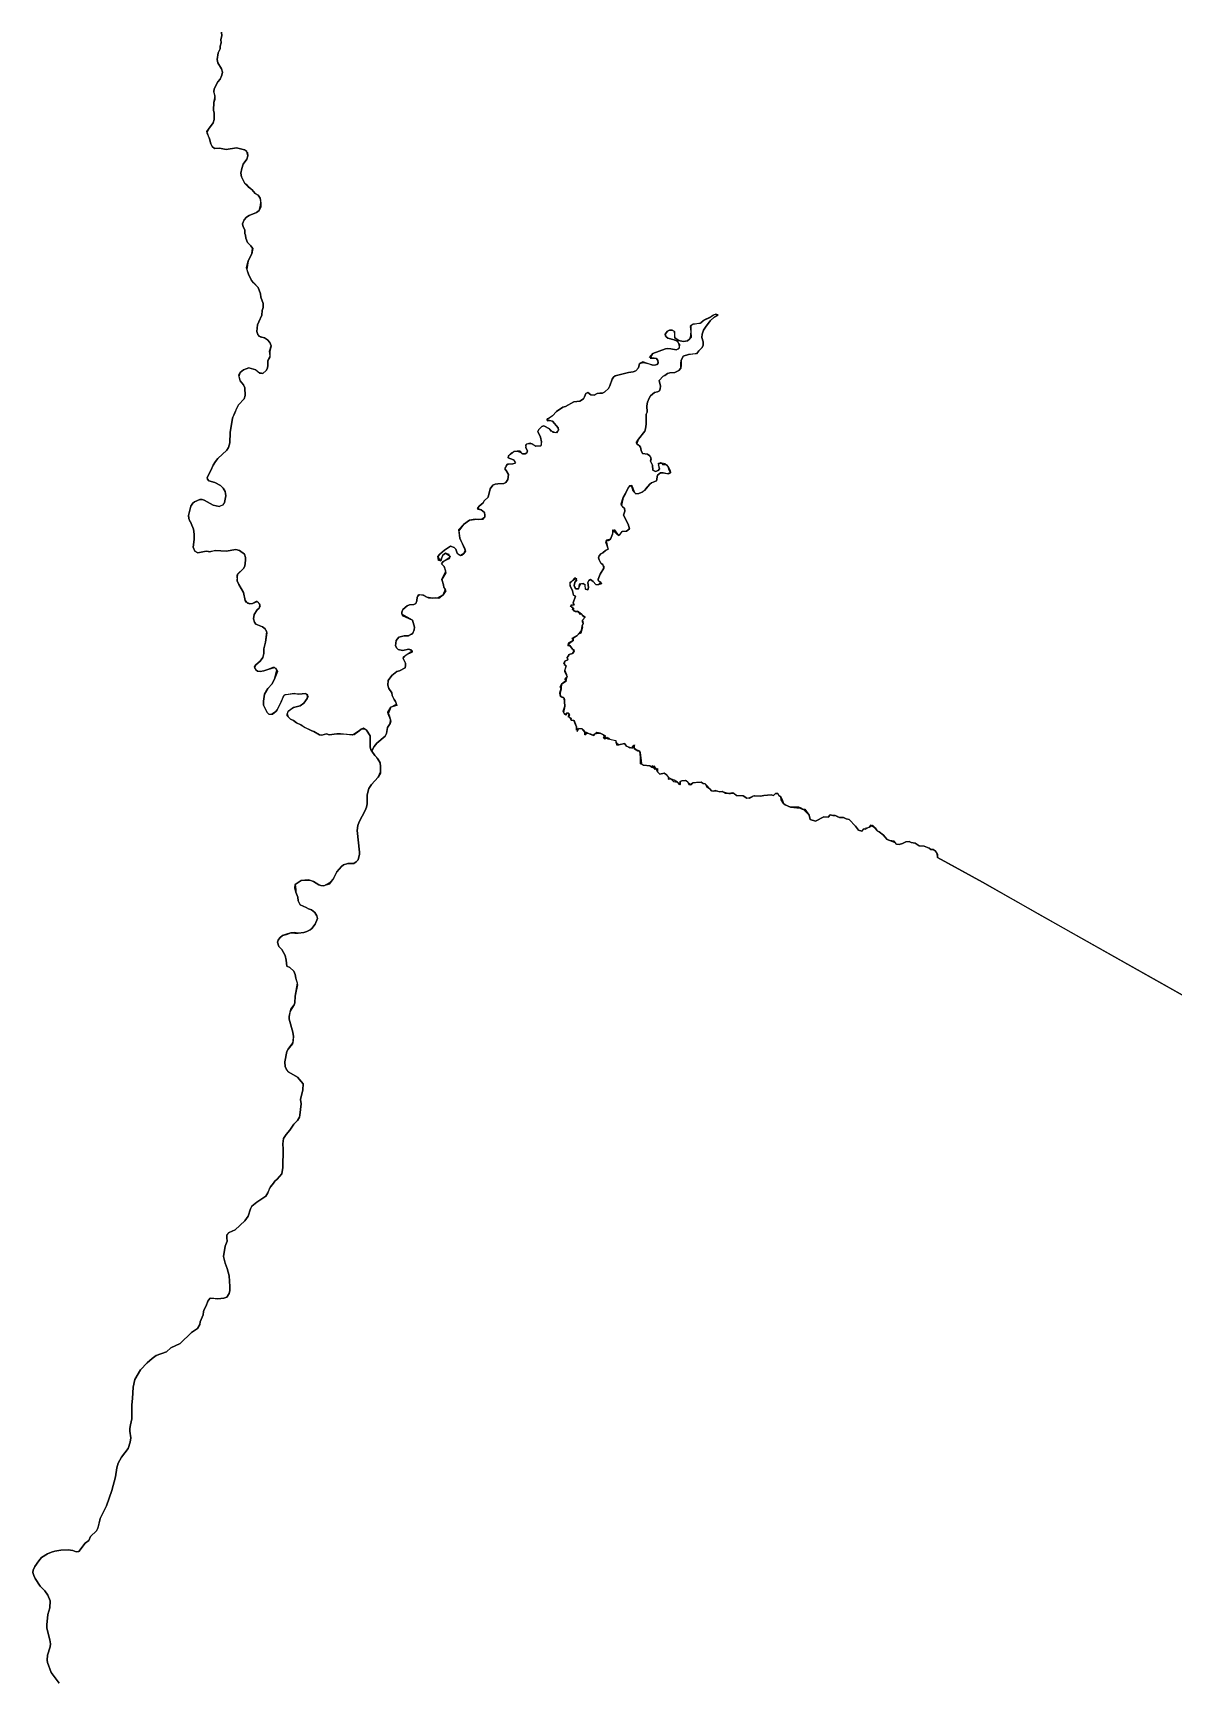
# Model space of a CAD drawing. Extents: x -74 to -34.8, y -33.8 to 5.3.
# Drawn here: x -50.872 to -49.658, y -13.851 to -12.096 of the extents above; entities that cross this region are included whole.
import ezdxf

# ---------------------------------------------------------------- set-up
doc = ezdxf.new("R2010")
doc.units = 0
doc.header["$LTSCALE"] = 2
doc.layers.add('UFEBRASIL', color=7, linetype='Continuous')

msp = doc.modelspace()

# ---------------------------------------------------------------- linework, layer by layer
at = {"layer": 'UFEBRASIL'}
for points in [[(-50.6713, -12.095), (-50.671, -12.0987), (-50.6721, -12.1026), (-50.6715, -12.1063), (-50.6726, -12.1097), (-50.6728, -12.1128), (-50.675, -12.1171), (-50.676, -12.1239), (-50.6752, -12.1275), (-50.6713, -12.1339), (-50.6704, -12.1376), (-50.6709, -12.1408), (-50.6726, -12.145), (-50.6751, -12.148), (-50.679, -12.1553), (-50.6796, -12.1586), (-50.6785, -12.165), (-50.6783, -12.1667), (-50.6795, -12.1699), (-50.6799, -12.178), (-50.6792, -12.1813), (-50.6792, -12.1881), (-50.6802, -12.1915), (-50.6852, -12.1982), (-50.6869, -12.2022), (-50.6842, -12.2084), (-50.6826, -12.214), (-50.6814, -12.2169), (-50.6787, -12.2188), (-50.6734, -12.2186), (-50.6664, -12.2198), (-50.6554, -12.2182), (-50.6468, -12.2203), (-50.6437, -12.223), (-50.6432, -12.2268), (-50.6443, -12.2303), (-50.6481, -12.2355), (-50.6498, -12.24), (-50.6508, -12.245), (-50.65, -12.2491), (-50.6464, -12.2561), (-50.6429, -12.2596), (-50.6391, -12.2626), (-50.6355, -12.2667), (-50.6323, -12.2686), (-50.6303, -12.2719), (-50.6293, -12.277), (-50.6295, -12.281), (-50.6313, -12.2849), (-50.6341, -12.287), (-50.642, -12.2903), (-50.6446, -12.2921), (-50.6473, -12.2947), (-50.6489, -12.2991), (-50.6482, -12.3024), (-50.6465, -12.3056), (-50.6465, -12.3094), (-50.6456, -12.3113), (-50.6453, -12.3143), (-50.6436, -12.319), (-50.64, -12.3224), (-50.6378, -12.3253), (-50.6391, -12.331), (-50.643, -12.3385), (-50.6443, -12.3477), (-50.6426, -12.3528), (-50.6397, -12.3586), (-50.6368, -12.362), (-50.6323, -12.3668), (-50.6299, -12.3736), (-50.6295, -12.3773), (-50.6269, -12.384), (-50.6268, -12.3882), (-50.6279, -12.3915), (-50.6283, -12.3965), (-50.6317, -12.4035), (-50.6329, -12.4068), (-50.6337, -12.4139), (-50.6327, -12.4171), (-50.63, -12.4194), (-50.6254, -12.4207), (-50.6223, -12.4228), (-50.6198, -12.4256), (-50.6183, -12.429), (-50.6198, -12.4352), (-50.6198, -12.4412), (-50.622, -12.4447), (-50.6219, -12.4498), (-50.6225, -12.4529), (-50.6236, -12.4553), (-50.6272, -12.4584), (-50.632, -12.4575), (-50.6347, -12.4546), (-50.6423, -12.4525), (-50.6478, -12.4545), (-50.6516, -12.4574), (-50.6528, -12.4618), (-50.6513, -12.4664), (-50.648, -12.4706), (-50.6466, -12.4737), (-50.646, -12.4821), (-50.6471, -12.4855), (-50.6531, -12.492), (-50.6551, -12.4953), (-50.6575, -12.5005), (-50.6596, -12.5061), (-50.6619, -12.5214), (-50.6623, -12.5323), (-50.6637, -12.5374), (-50.6655, -12.5403), (-50.6751, -12.5489), (-50.6776, -12.5521), (-50.6802, -12.5562), (-50.6826, -12.562), (-50.6865, -12.5692), (-50.6862, -12.5712), (-50.6848, -12.5727), (-50.6784, -12.5746), (-50.6722, -12.578), (-50.6694, -12.5808), (-50.6675, -12.5842), (-50.667, -12.5864), (-50.6668, -12.5889), (-50.668, -12.596), (-50.6703, -12.5989), (-50.6739, -12.6001), (-50.6801, -12.5986), (-50.6899, -12.5934), (-50.692, -12.5928), (-50.6944, -12.5927), (-50.7001, -12.5951), (-50.7019, -12.5966), (-50.7041, -12.5998), (-50.7065, -12.6097), (-50.7058, -12.6146), (-50.7037, -12.6183), (-50.7011, -12.6242), (-50.7004, -12.6296), (-50.7005, -12.6352), (-50.7013, -12.6435), (-50.6997, -12.6478), (-50.6964, -12.6497), (-50.6877, -12.6478), (-50.6839, -12.6481), (-50.6825, -12.6478), (-50.6777, -12.647), (-50.6664, -12.6476), (-50.6562, -12.646), (-50.6521, -12.6471), (-50.6469, -12.6511), (-50.6458, -12.6546), (-50.6456, -12.6572), (-50.6463, -12.6638), (-50.6479, -12.6662), (-50.6549, -12.6735), (-50.6548, -12.6792), (-50.653, -12.6833), (-50.648, -12.6919), (-50.6462, -12.7003), (-50.6435, -12.7033), (-50.6412, -12.7038), (-50.6382, -12.7034), (-50.6332, -12.7015), (-50.6321, -12.7021), (-50.63, -12.7065), (-50.6312, -12.7084), (-50.6332, -12.7101), (-50.6366, -12.7152), (-50.6372, -12.7198), (-50.6362, -12.7233), (-50.6347, -12.7254), (-50.6275, -12.7282), (-50.6248, -12.7304), (-50.623, -12.7346), (-50.6246, -12.7446), (-50.6264, -12.7517), (-50.6264, -12.7569), (-50.6272, -12.7609), (-50.6301, -12.7649), (-50.6346, -12.7687), (-50.636, -12.7719), (-50.6347, -12.774), (-50.633, -12.7757), (-50.6303, -12.7761), (-50.6262, -12.7753), (-50.6219, -12.7739), (-50.6148, -12.7717), (-50.6137, -12.7723), (-50.6118, -12.7759), (-50.6144, -12.7831), (-50.6172, -12.789), (-50.622, -12.794), (-50.6254, -12.8), (-50.6266, -12.8077), (-50.6266, -12.8119), (-50.6227, -12.8197), (-50.6208, -12.8213), (-50.6169, -12.8214), (-50.6135, -12.8184), (-50.612, -12.8167), (-50.6078, -12.8084), (-50.6046, -12.8012), (-50.6033, -12.8005), (-50.594, -12.7993), (-50.5882, -12.7999), (-50.5856, -12.7999), (-50.5819, -12.7994), (-50.5791, -12.8027), (-50.58, -12.8048), (-50.5837, -12.8097), (-50.5876, -12.8124), (-50.5948, -12.8142), (-50.6007, -12.8189), (-50.6015, -12.821), (-50.6005, -12.8244), (-50.5978, -12.8268), (-50.5948, -12.8283), (-50.5916, -12.8307), (-50.5868, -12.8329), (-50.5821, -12.8356), (-50.5753, -12.8393), (-50.5731, -12.84), (-50.567, -12.8434), (-50.5646, -12.8437), (-50.5595, -12.8425), (-50.5567, -12.8434), (-50.5486, -12.8423), (-50.5445, -12.8422), (-50.53, -12.8432), (-50.5247, -12.8392), (-50.5225, -12.8372), (-50.5188, -12.837), (-50.517, -12.8385), (-50.5131, -12.8446), (-50.5132, -12.8567), (-50.5125, -12.8591), (-50.5111, -12.8608), (-50.508, -12.8655), (-50.505, -12.8689), (-50.5024, -12.8731), (-50.5019, -12.8771), (-50.5022, -12.8843), (-50.5045, -12.8885), (-50.5116, -12.8963), (-50.5144, -12.9005), (-50.5161, -12.9072), (-50.5163, -12.917), (-50.5169, -12.9205), (-50.5182, -12.924), (-50.5249, -12.9361), (-50.5261, -12.9399), (-50.527, -12.9453), (-50.5245, -12.9684), (-50.5245, -12.9704), (-50.5259, -12.9764), (-50.5278, -12.9788), (-50.5305, -12.9803), (-50.5367, -12.9805), (-50.5414, -12.982), (-50.5434, -12.9837), (-50.5484, -12.9893), (-50.552, -12.9963), (-50.5568, -13.0025), (-50.5625, -13.0041), (-50.5654, -13.0039), (-50.5678, -13.0031), (-50.5733, -12.9998), (-50.5776, -12.9981), (-50.5788, -12.9979), (-50.5865, -12.9987), (-50.593, -13.0029), (-50.5923, -13.0083), (-50.5922, -13.0109), (-50.5901, -13.0165), (-50.5898, -13.0203), (-50.5875, -13.0244), (-50.5813, -13.0273), (-50.5788, -13.0289), (-50.5756, -13.0297), (-50.572, -13.0325), (-50.5698, -13.0361), (-50.5692, -13.0391), (-50.5715, -13.0451), (-50.5752, -13.0496), (-50.5769, -13.0511), (-50.5803, -13.0528), (-50.5837, -13.054), (-50.5896, -13.0547), (-50.5941, -13.0541), (-50.5975, -13.0544), (-50.6032, -13.0562), (-50.6064, -13.0571), (-50.6091, -13.0595), (-50.6111, -13.0622), (-50.6117, -13.0644), (-50.6102, -13.069), (-50.6071, -13.072), (-50.6037, -13.0784), (-50.6023, -13.0836), (-50.6016, -13.0897), (-50.5984, -13.0911), (-50.5944, -13.0952), (-50.5928, -13.0987), (-50.5922, -13.1026), (-50.5903, -13.1096), (-50.593, -13.1219), (-50.5933, -13.1288), (-50.5938, -13.1311), (-50.5981, -13.1376), (-50.5991, -13.1435), (-50.5991, -13.1464), (-50.5954, -13.1603), (-50.5948, -13.1649), (-50.5953, -13.1714), (-50.5958, -13.1724), (-50.6005, -13.1782), (-50.6018, -13.1808), (-50.6038, -13.1917), (-50.6034, -13.1969), (-50.6013, -13.201), (-50.5996, -13.2026), (-50.5904, -13.2082), (-50.586, -13.2131), (-50.5845, -13.2153), (-50.5847, -13.2216), (-50.5871, -13.2317), (-50.5866, -13.2366), (-50.5878, -13.2485), (-50.5884, -13.2505), (-50.5905, -13.2541), (-50.5942, -13.2581), (-50.5984, -13.2645), (-50.6024, -13.2693), (-50.6052, -13.2735), (-50.6061, -13.2791), (-50.6055, -13.2846), (-50.606, -13.3042), (-50.6072, -13.3109), (-50.6121, -13.3166), (-50.6147, -13.3187), (-50.6158, -13.321), (-50.6202, -13.3262), (-50.6219, -13.3314), (-50.6242, -13.3347), (-50.6338, -13.3413), (-50.6389, -13.3456), (-50.6403, -13.3483), (-50.6428, -13.356), (-50.6464, -13.3612), (-50.6569, -13.3708), (-50.6637, -13.3738), (-50.6657, -13.3761), (-50.6658, -13.3793), (-50.6653, -13.3828), (-50.6675, -13.388), (-50.6691, -13.3992), (-50.6675, -13.4062), (-50.6653, -13.4117), (-50.6633, -13.4198), (-50.6623, -13.431), (-50.6624, -13.4353), (-50.6631, -13.4386), (-50.6655, -13.4423), (-50.6688, -13.4434), (-50.6751, -13.4443), (-50.6832, -13.4436), (-50.6842, -13.4442), (-50.6857, -13.4466), (-50.6877, -13.4517), (-50.6898, -13.4556), (-50.6906, -13.4577), (-50.6909, -13.4611), (-50.6939, -13.4688), (-50.6943, -13.4716), (-50.697, -13.4759), (-50.7032, -13.4799), (-50.7152, -13.4917), (-50.7253, -13.4963), (-50.73, -13.5007), (-50.7407, -13.5045), (-50.7451, -13.5076), (-50.7505, -13.5125), (-50.7575, -13.5199), (-50.7635, -13.53), (-50.7653, -13.5384), (-50.7659, -13.5502), (-50.7669, -13.557), (-50.7668, -13.5721), (-50.7683, -13.5785), (-50.7688, -13.5822), (-50.7688, -13.5853), (-50.7679, -13.5921), (-50.7685, -13.597), (-50.7707, -13.6035), (-50.7779, -13.613), (-50.7814, -13.6191), (-50.7828, -13.6243), (-50.7841, -13.6337), (-50.7879, -13.6484), (-50.7937, -13.6648), (-50.8003, -13.678), (-50.8028, -13.6884), (-50.8046, -13.6918), (-50.8106, -13.6975), (-50.8127, -13.7015), (-50.8165, -13.7045), (-50.823, -13.7132), (-50.8259, -13.7135), (-50.8295, -13.7123), (-50.8347, -13.7114), (-50.8422, -13.712), (-50.8487, -13.7131), (-50.8522, -13.7141), (-50.8565, -13.7158), (-50.8628, -13.7198), (-50.8659, -13.7231), (-50.87, -13.7294), (-50.8718, -13.7331), (-50.872, -13.7358), (-50.8712, -13.7387), (-50.8696, -13.7421), (-50.8642, -13.7502), (-50.8593, -13.7551), (-50.8563, -13.7597), (-50.8538, -13.7658), (-50.8541, -13.7734), (-50.8561, -13.7803), (-50.8573, -13.7914), (-50.8573, -13.7951), (-50.8539, -13.8075), (-50.8535, -13.8115), (-50.8537, -13.815), (-50.8567, -13.8238), (-50.8569, -13.8289), (-50.8567, -13.8315), (-50.8528, -13.8421), (-50.844, -13.8536)], [(-49.5298, -13.1876), (-49.7977, -13.0364), (-49.8612, -13.0005), (-49.8974, -12.9806), (-49.9092, -12.974), (-49.9096, -12.9694), (-49.9115, -12.9668), (-49.9136, -12.9656), (-49.9161, -12.9656), (-49.9181, -12.9643), (-49.9233, -12.9619), (-49.9286, -12.9616), (-49.9327, -12.9589), (-49.9372, -12.958), (-49.9394, -12.9569), (-49.9429, -12.9575), (-49.9463, -12.9591), (-49.95, -12.9602), (-49.9528, -12.9598), (-49.9553, -12.9565), (-49.9597, -12.9559), (-49.9625, -12.9548), (-49.9652, -12.9522), (-49.9664, -12.9502), (-49.9713, -12.9466), (-49.9733, -12.9458), (-49.9765, -12.9421), (-49.9804, -12.9398), (-49.9818, -12.9417), (-49.9856, -12.944), (-49.9871, -12.9437), (-49.9882, -12.9438), (-49.9898, -12.946), (-49.9933, -12.9448), (-49.9963, -12.9406), (-50.003, -12.9337), (-50.0064, -12.9329), (-50.009, -12.9313), (-50.015, -12.9312), (-50.018, -12.9292), (-50.0204, -12.9295), (-50.0232, -12.9287), (-50.0255, -12.931), (-50.0302, -12.9307), (-50.0389, -12.9353), (-50.0445, -12.9335), (-50.0456, -12.929), (-50.0518, -12.923), (-50.0541, -12.9216), (-50.0568, -12.9204), (-50.0657, -12.9204), (-50.0713, -12.918), (-50.073, -12.9164), (-50.0754, -12.9126), (-50.0758, -12.9096), (-50.0781, -12.9079), (-50.0789, -12.9059), (-50.0815, -12.906), (-50.0837, -12.9079), (-50.0862, -12.9072), (-50.0941, -12.908), (-50.0976, -12.9087), (-50.1055, -12.9087), (-50.1066, -12.9099), (-50.1097, -12.9114), (-50.1119, -12.911), (-50.1161, -12.9085), (-50.1231, -12.9079), (-50.127, -12.9052), (-50.1311, -12.9058), (-50.1329, -12.9057), (-50.1355, -12.9047), (-50.1393, -12.904), (-50.1431, -12.9038), (-50.1455, -12.9028), (-50.1475, -12.9033), (-50.1498, -12.9029), (-50.1516, -12.9011), (-50.1547, -12.8973), (-50.1565, -12.8957), (-50.1586, -12.8954), (-50.1607, -12.8937), (-50.1655, -12.8943), (-50.1693, -12.8947), (-50.173, -12.8972), (-50.175, -12.894), (-50.1775, -12.8921), (-50.1811, -12.8924), (-50.1831, -12.893), (-50.1834, -12.8968), (-50.186, -12.894), (-50.1894, -12.8918), (-50.1929, -12.8901), (-50.1953, -12.8889), (-50.1958, -12.8877), (-50.1981, -12.8855), (-50.2, -12.8843), (-50.2047, -12.8854), (-50.207, -12.8827), (-50.2085, -12.8801), (-50.2096, -12.8804), (-50.2128, -12.8762), (-50.2133, -12.8782), (-50.2153, -12.8765), (-50.2219, -12.8757), (-50.2251, -12.8743), (-50.2254, -12.8671), (-50.2258, -12.8608), (-50.2282, -12.8609), (-50.2318, -12.8585), (-50.2316, -12.8563), (-50.2326, -12.8543), (-50.235, -12.8571), (-50.2361, -12.8577), (-50.2402, -12.8555), (-50.2423, -12.8527), (-50.2485, -12.8539), (-50.2513, -12.8523), (-50.2511, -12.8498), (-50.2534, -12.8495), (-50.2596, -12.8482), (-50.2609, -12.8464), (-50.2635, -12.8478), (-50.263, -12.8462), (-50.2623, -12.8448), (-50.2652, -12.8429), (-50.2682, -12.8418), (-50.2717, -12.8411), (-50.2735, -12.8423), (-50.276, -12.8441), (-50.2799, -12.8425), (-50.2833, -12.8407), (-50.2846, -12.8434), (-50.2846, -12.8406), (-50.2873, -12.837), (-50.2909, -12.8366), (-50.2917, -12.8374), (-50.2935, -12.8386), (-50.2935, -12.8348), (-50.2962, -12.8281), (-50.2989, -12.8278), (-50.2987, -12.8261), (-50.3021, -12.8244), (-50.3006, -12.8226), (-50.3018, -12.8203), (-50.3042, -12.8203), (-50.3057, -12.822), (-50.3077, -12.8181), (-50.3057, -12.8129), (-50.3063, -12.8084), (-50.3065, -12.8043), (-50.3074, -12.8035), (-50.3104, -12.8024), (-50.3108, -12.801), (-50.3113, -12.7985), (-50.3098, -12.7938), (-50.3109, -12.7922), (-50.3093, -12.7894), (-50.304, -12.786), (-50.3057, -12.7837), (-50.3034, -12.7813), (-50.3038, -12.7796), (-50.3056, -12.7751), (-50.3056, -12.7738), (-50.3043, -12.7698), (-50.3067, -12.7673), (-50.3058, -12.7651), (-50.3026, -12.7634), (-50.3035, -12.7611), (-50.3021, -12.7597), (-50.3011, -12.7578), (-50.2976, -12.7566), (-50.2955, -12.7535), (-50.2977, -12.7522), (-50.3006, -12.7484), (-50.3026, -12.7481), (-50.301, -12.7459), (-50.2967, -12.7426), (-50.2966, -12.7402), (-50.2928, -12.7377), (-50.2913, -12.7361), (-50.2886, -12.7333), (-50.2878, -12.7306), (-50.2874, -12.7272), (-50.2862, -12.7248), (-50.2871, -12.7233), (-50.287, -12.7212), (-50.2842, -12.7182), (-50.2874, -12.716), (-50.2881, -12.714), (-50.2891, -12.7152), (-50.2921, -12.7117), (-50.2948, -12.7121), (-50.2977, -12.71), (-50.2968, -12.7077), (-50.2996, -12.7067), (-50.2987, -12.7047), (-50.2956, -12.7051), (-50.2968, -12.7027), (-50.2943, -12.6957), (-50.2967, -12.6946), (-50.2978, -12.6898), (-50.3, -12.6849), (-50.3001, -12.6809), (-50.2939, -12.6767), (-50.2934, -12.6792), (-50.2952, -12.6812), (-50.2957, -12.6845), (-50.2942, -12.6879), (-50.2913, -12.6879), (-50.2906, -12.6862), (-50.2889, -12.6823), (-50.2846, -12.683), (-50.2846, -12.6854), (-50.2839, -12.6882), (-50.2812, -12.689), (-50.2806, -12.6866), (-50.2813, -12.681), (-50.2803, -12.6789), (-50.2784, -12.6781), (-50.2756, -12.6801), (-50.2729, -12.6832), (-50.2703, -12.6837), (-50.2674, -12.6809), (-50.2691, -12.6804), (-50.2705, -12.6776), (-50.2682, -12.6721), (-50.2642, -12.666), (-50.2649, -12.6625), (-50.2675, -12.6606), (-50.2693, -12.6571), (-50.2698, -12.6549), (-50.2692, -12.6526), (-50.2675, -12.6506), (-50.2653, -12.6496), (-50.2624, -12.6472), (-50.2596, -12.6458), (-50.2613, -12.6361), (-50.2593, -12.6363), (-50.2571, -12.635), (-50.2552, -12.6295), (-50.2534, -12.6248), (-50.2486, -12.6311), (-50.2472, -12.6304), (-50.2447, -12.6269), (-50.2403, -12.6263), (-50.237, -12.624), (-50.2385, -12.6189), (-50.2435, -12.6095), (-50.2421, -12.6051), (-50.2423, -12.6018), (-50.2455, -12.5993), (-50.2457, -12.5974), (-50.2438, -12.5906), (-50.2413, -12.5864), (-50.2382, -12.5796), (-50.235, -12.5778), (-50.2342, -12.5789), (-50.2318, -12.5854), (-50.2301, -12.5867), (-50.2272, -12.5865), (-50.2228, -12.5847), (-50.2201, -12.5817), (-50.2154, -12.5764), (-50.2135, -12.575), (-50.2083, -12.573), (-50.2071, -12.5669), (-50.2041, -12.5642), (-50.201, -12.5643), (-50.1956, -12.5655), (-50.1932, -12.5643), (-50.1947, -12.5615), (-50.1957, -12.5581), (-50.199, -12.5549), (-50.2027, -12.5541), (-50.2035, -12.5536), (-50.2065, -12.5555), (-50.205, -12.56), (-50.2064, -12.562), (-50.2092, -12.563), (-50.2121, -12.5615), (-50.2125, -12.5561), (-50.2147, -12.5518), (-50.2138, -12.5484), (-50.2154, -12.5461), (-50.2178, -12.5446), (-50.223, -12.5436), (-50.2247, -12.5407), (-50.2254, -12.5369), (-50.2266, -12.5353), (-50.2297, -12.5324), (-50.2275, -12.5285), (-50.2208, -12.5198), (-50.2199, -12.5176), (-50.2191, -12.5125), (-50.2193, -12.502), (-50.2182, -12.4998), (-50.2184, -12.4931), (-50.2177, -12.4889), (-50.2159, -12.4848), (-50.2145, -12.4824), (-50.2103, -12.4786), (-50.2072, -12.478), (-50.205, -12.4771), (-50.2042, -12.475), (-50.2039, -12.4719), (-50.2053, -12.4659), (-50.2013, -12.4613), (-50.1994, -12.4605), (-50.1966, -12.4585), (-50.1942, -12.4578), (-50.1886, -12.4574), (-50.1843, -12.4553), (-50.1824, -12.4528), (-50.1822, -12.4477), (-50.1821, -12.4448), (-50.1798, -12.4399), (-50.1741, -12.4384), (-50.1648, -12.437), (-50.163, -12.4345), (-50.1596, -12.431), (-50.1586, -12.4284), (-50.1584, -12.4249), (-50.1601, -12.4201), (-50.1597, -12.4167), (-50.1582, -12.4124), (-50.1562, -12.4092), (-50.1511, -12.4024), (-50.1467, -12.3984), (-50.1427, -12.3959), (-50.1449, -12.3952), (-50.1482, -12.3969), (-50.151, -12.3989), (-50.1586, -12.4023), (-50.1611, -12.4044), (-50.1619, -12.4051), (-50.1692, -12.406), (-50.1724, -12.4085), (-50.1718, -12.4142), (-50.1712, -12.42), (-50.1726, -12.4217), (-50.1751, -12.4237), (-50.1795, -12.4245), (-50.1831, -12.4238), (-50.1853, -12.4229), (-50.1886, -12.4207), (-50.1886, -12.4169), (-50.189, -12.4137), (-50.1916, -12.4123), (-50.1944, -12.4122), (-50.1966, -12.4133), (-50.199, -12.4166), (-50.1981, -12.4196), (-50.196, -12.421), (-50.1895, -12.4225), (-50.187, -12.4238), (-50.1839, -12.4273), (-50.184, -12.4315), (-50.1852, -12.4326), (-50.1874, -12.4333), (-50.1931, -12.4321), (-50.1965, -12.4318), (-50.1987, -12.4321), (-50.2123, -12.4371), (-50.215, -12.4423), (-50.2082, -12.4425), (-50.2069, -12.4447), (-50.2066, -12.4471), (-50.2076, -12.4488), (-50.2117, -12.4501), (-50.2226, -12.4461), (-50.2264, -12.448), (-50.2273, -12.4524), (-50.2302, -12.4557), (-50.2331, -12.4569), (-50.2379, -12.4575), (-50.2522, -12.461), (-50.2539, -12.4623), (-50.2555, -12.4646), (-50.2578, -12.4717), (-50.2593, -12.4746), (-50.2632, -12.4782), (-50.2658, -12.4795), (-50.2687, -12.4793), (-50.2715, -12.48), (-50.2746, -12.4815), (-50.278, -12.4813), (-50.2814, -12.4789), (-50.2835, -12.4797), (-50.2847, -12.4832), (-50.2861, -12.4856), (-50.2897, -12.4881), (-50.2962, -12.4888), (-50.3051, -12.4935), (-50.3078, -12.4944), (-50.3148, -12.4989), (-50.3188, -12.5036), (-50.3251, -12.5079), (-50.3241, -12.5091), (-50.3222, -12.5085), (-50.3188, -12.5092), (-50.3129, -12.5165), (-50.3125, -12.5188), (-50.3153, -12.5219), (-50.3203, -12.5198), (-50.3223, -12.5175), (-50.3283, -12.5143), (-50.3302, -12.515), (-50.3335, -12.5182), (-50.3345, -12.5204), (-50.3316, -12.5265), (-50.3306, -12.5314), (-50.3313, -12.5355), (-50.3322, -12.5361), (-50.3367, -12.5361), (-50.3427, -12.5327), (-50.3466, -12.5339), (-50.3476, -12.5349), (-50.3472, -12.5376), (-50.3457, -12.5409), (-50.3463, -12.5431), (-50.3482, -12.5441), (-50.3508, -12.5442), (-50.3533, -12.5412), (-50.3564, -12.5412), (-50.3597, -12.5417), (-50.3636, -12.5447), (-50.3659, -12.5461), (-50.3661, -12.5482), (-50.3603, -12.5504), (-50.3585, -12.5538), (-50.3592, -12.5544), (-50.3612, -12.5546), (-50.3678, -12.5557), (-50.3698, -12.56), (-50.3681, -12.562), (-50.3659, -12.566), (-50.3665, -12.5714), (-50.3687, -12.5745), (-50.3708, -12.5756), (-50.3772, -12.5759), (-50.3799, -12.5763), (-50.3823, -12.5773), (-50.3853, -12.5812), (-50.3873, -12.5902), (-50.3917, -12.5942), (-50.3929, -12.5963), (-50.397, -12.5998), (-50.3989, -12.6029), (-50.395, -12.6039), (-50.3914, -12.6067), (-50.3908, -12.6094), (-50.3911, -12.6117), (-50.3944, -12.6142), (-50.3973, -12.6142), (-50.4012, -12.6136), (-50.4072, -12.6147), (-50.4137, -12.6194), (-50.4188, -12.6261), (-50.4176, -12.634), (-50.4117, -12.6476), (-50.4133, -12.6501), (-50.4169, -12.6523), (-50.4185, -12.6516), (-50.4203, -12.65), (-50.422, -12.6456), (-50.4237, -12.644), (-50.4274, -12.6425), (-50.4338, -12.6467), (-50.4389, -12.651), (-50.4409, -12.6533), (-50.4385, -12.6581), (-50.4374, -12.6577), (-50.4356, -12.6519), (-50.4328, -12.65), (-50.428, -12.653), (-50.4291, -12.6559), (-50.4355, -12.6587), (-50.437, -12.6613), (-50.4342, -12.6641), (-50.4326, -12.6709), (-50.4368, -12.6781), (-50.4349, -12.6835), (-50.4345, -12.6865), (-50.4326, -12.69), (-50.4354, -12.6943), (-50.4418, -12.698), (-50.4438, -12.6975), (-50.4467, -12.698), (-50.453, -12.6969), (-50.4566, -12.6945), (-50.4618, -12.6943), (-50.463, -12.6968), (-50.4635, -12.7007), (-50.4644, -12.7035), (-50.4665, -12.7045), (-50.4713, -12.7048), (-50.4736, -12.7059), (-50.4781, -12.71), (-50.4792, -12.7127), (-50.4788, -12.7163), (-50.4681, -12.7213), (-50.4659, -12.7287), (-50.4662, -12.7315), (-50.4683, -12.7361), (-50.4726, -12.7381), (-50.4768, -12.7378), (-50.4824, -12.7393), (-50.4853, -12.743), (-50.486, -12.7486), (-50.4848, -12.7512), (-50.4832, -12.7526), (-50.4787, -12.7536), (-50.4719, -12.7523), (-50.4683, -12.7539), (-50.4685, -12.7554), (-50.4751, -12.7584), (-50.4779, -12.7616), (-50.4776, -12.7632), (-50.4756, -12.7672), (-50.4753, -12.7696), (-50.4758, -12.7721), (-50.4819, -12.7751), (-50.4847, -12.776), (-50.49, -12.7801), (-50.4939, -12.7857), (-50.4943, -12.7904), (-50.4931, -12.7939), (-50.49, -12.7985), (-50.4896, -12.8015), (-50.4875, -12.8059), (-50.4861, -12.808), (-50.4848, -12.812), (-50.4912, -12.8141), (-50.4939, -12.821), (-50.4928, -12.8226), (-50.4911, -12.8288), (-50.4918, -12.8315), (-50.4946, -12.8357), (-50.4955, -12.842), (-50.4971, -12.845), (-50.5059, -12.8524), (-50.5089, -12.856), (-50.5103, -12.8582), (-50.5111, -12.8608), (-50.5125, -12.8591), (-50.5132, -12.8567), (-50.5131, -12.8446), (-50.517, -12.8385), (-50.5203, -12.8364), (-50.5225, -12.8372), (-50.5247, -12.8392), (-50.532, -12.8436), (-50.5445, -12.8422), (-50.5486, -12.8423), (-50.5567, -12.8434), (-50.5595, -12.8425), (-50.5646, -12.8437), (-50.567, -12.8434), (-50.5731, -12.84), (-50.5753, -12.8393), (-50.5839, -12.835), (-50.5868, -12.8329), (-50.5916, -12.8307), (-50.5948, -12.8283), (-50.5978, -12.8268), (-50.6013, -12.823), (-50.6015, -12.821), (-50.5995, -12.8175), (-50.5948, -12.8142), (-50.5876, -12.8124), (-50.5837, -12.8097), (-50.58, -12.8048), (-50.5793, -12.8008), (-50.5819, -12.7994), (-50.5856, -12.7999), (-50.5896, -12.8004), (-50.594, -12.7993), (-50.6046, -12.8012), (-50.6056, -12.8026), (-50.6078, -12.8084), (-50.612, -12.8167), (-50.6135, -12.8184), (-50.6181, -12.8216), (-50.6208, -12.8213), (-50.6227, -12.8197), (-50.6266, -12.8119), (-50.6266, -12.8077), (-50.6254, -12.8), (-50.622, -12.794), (-50.6172, -12.789), (-50.6144, -12.7831), (-50.6123, -12.7742), (-50.6148, -12.7717), (-50.6168, -12.7717), (-50.6219, -12.7739), (-50.6262, -12.7753), (-50.6303, -12.7761), (-50.633, -12.7757), (-50.6347, -12.774), (-50.6361, -12.7711), (-50.6346, -12.7687), (-50.6301, -12.7649), (-50.6272, -12.7609), (-50.6264, -12.7569), (-50.6264, -12.7517), (-50.6246, -12.7446), (-50.6232, -12.7335), (-50.6248, -12.7304), (-50.6275, -12.7282), (-50.6347, -12.7254), (-50.6362, -12.7233), (-50.6372, -12.7198), (-50.6366, -12.7152), (-50.6332, -12.7101), (-50.6312, -12.7084), (-50.6301, -12.7045), (-50.6332, -12.7015), (-50.6343, -12.7015), (-50.6382, -12.7034), (-50.6412, -12.7038), (-50.6451, -12.7022), (-50.6462, -12.7003), (-50.648, -12.6919), (-50.653, -12.6833), (-50.6548, -12.6792), (-50.654, -12.672), (-50.6479, -12.6662), (-50.6463, -12.6638), (-50.6456, -12.6572), (-50.6458, -12.6546), (-50.6469, -12.6511), (-50.6521, -12.6471), (-50.6562, -12.646), (-50.6664, -12.6476), (-50.6777, -12.647), (-50.6846, -12.6487), (-50.6855, -12.648), (-50.6877, -12.6478), (-50.6964, -12.6497), (-50.6997, -12.6478), (-50.7013, -12.6435), (-50.7005, -12.6352), (-50.7004, -12.6296), (-50.7011, -12.6242), (-50.7037, -12.6183), (-50.7061, -12.6135), (-50.7065, -12.6097), (-50.7041, -12.5998), (-50.7019, -12.5966), (-50.7001, -12.5951), (-50.6944, -12.5927), (-50.692, -12.5928), (-50.6899, -12.5934), (-50.6801, -12.5986), (-50.6739, -12.6001), (-50.6693, -12.5982), (-50.668, -12.596), (-50.6668, -12.5889), (-50.667, -12.5864), (-50.6675, -12.5842), (-50.6694, -12.5808), (-50.6722, -12.578), (-50.6784, -12.5746), (-50.6848, -12.5727), (-50.6862, -12.5712), (-50.6865, -12.5692), (-50.6826, -12.562), (-50.6802, -12.5562), (-50.6776, -12.5521), (-50.6751, -12.5489), (-50.6655, -12.5403), (-50.6637, -12.5374), (-50.6623, -12.5323), (-50.6619, -12.5214), (-50.6596, -12.5061), (-50.6567, -12.5002), (-50.6551, -12.4953), (-50.6531, -12.492), (-50.6471, -12.4855), (-50.646, -12.4821), (-50.6466, -12.4737), (-50.648, -12.4706), (-50.6513, -12.4664), (-50.653, -12.4601), (-50.6516, -12.4574), (-50.6478, -12.4545), (-50.6423, -12.4525), (-50.6347, -12.4546), (-50.6304, -12.458), (-50.6272, -12.4584), (-50.6236, -12.4553), (-50.6225, -12.4529), (-50.6219, -12.4498), (-50.622, -12.4447), (-50.6195, -12.4397), (-50.6202, -12.4346), (-50.6183, -12.429), (-50.6198, -12.4256), (-50.6223, -12.4228), (-50.6254, -12.4207), (-50.6307, -12.419), (-50.6327, -12.4171), (-50.6337, -12.4139), (-50.6329, -12.4068), (-50.6317, -12.4035), (-50.6283, -12.3965), (-50.6279, -12.3915), (-50.6268, -12.3882), (-50.6269, -12.384), (-50.6295, -12.3773), (-50.6299, -12.3736), (-50.6323, -12.3668), (-50.6374, -12.3619), (-50.6397, -12.3586), (-50.6426, -12.3528), (-50.6446, -12.3459), (-50.643, -12.3385), (-50.6391, -12.331), (-50.6384, -12.3251), (-50.64, -12.3224), (-50.6436, -12.319), (-50.6453, -12.3143), (-50.6456, -12.3113), (-50.6465, -12.3094), (-50.6465, -12.3056), (-50.6482, -12.3024), (-50.6489, -12.2991), (-50.6473, -12.2947), (-50.6446, -12.2921), (-50.642, -12.2903), (-50.6341, -12.287), (-50.6313, -12.2849), (-50.6297, -12.2796), (-50.6295, -12.2754), (-50.6303, -12.2719), (-50.6323, -12.2686), (-50.6355, -12.2667), (-50.6391, -12.2626), (-50.6436, -12.2584), (-50.6464, -12.2561), (-50.65, -12.2491), (-50.6508, -12.245), (-50.6498, -12.24), (-50.6481, -12.2355), (-50.6443, -12.2303), (-50.6432, -12.2268), (-50.6442, -12.2221), (-50.6468, -12.2203), (-50.6554, -12.2182), (-50.6664, -12.2198), (-50.6734, -12.2186), (-50.6787, -12.2188), (-50.6814, -12.2169), (-50.6826, -12.214), (-50.6842, -12.2084), (-50.6868, -12.2007), (-50.6852, -12.1982), (-50.6802, -12.1915), (-50.6792, -12.1881), (-50.6792, -12.1813), (-50.6799, -12.178), (-50.6795, -12.1699), (-50.6785, -12.165), (-50.6781, -12.1632), (-50.6796, -12.1586), (-50.679, -12.1553), (-50.6751, -12.148), (-50.6726, -12.145), (-50.6709, -12.1408), (-50.6704, -12.1376), (-50.6713, -12.1339), (-50.6752, -12.1275), (-50.676, -12.1239), (-50.675, -12.1171), (-50.6728, -12.1128), (-50.6726, -12.1097), (-50.6715, -12.1063), (-50.6721, -12.1026), (-50.671, -12.0987), (-50.6713, -12.095)], [(-50.844, -13.8536), (-50.8528, -13.8421), (-50.8567, -13.8315), (-50.8569, -13.8289), (-50.8567, -13.8238), (-50.8537, -13.815), (-50.8535, -13.8115), (-50.8539, -13.8075), (-50.8573, -13.7951), (-50.8573, -13.7914), (-50.8561, -13.7803), (-50.8541, -13.7734), (-50.8538, -13.7658), (-50.8563, -13.7597), (-50.8593, -13.7551), (-50.8642, -13.7502), (-50.8696, -13.7421), (-50.8712, -13.7387), (-50.872, -13.7358), (-50.8718, -13.7331), (-50.87, -13.7294), (-50.8659, -13.7231), (-50.8628, -13.7198), (-50.8565, -13.7158), (-50.8522, -13.7141), (-50.8487, -13.7131), (-50.8422, -13.712), (-50.8347, -13.7114), (-50.8295, -13.7123), (-50.8259, -13.7135), (-50.823, -13.7132), (-50.8165, -13.7045), (-50.8127, -13.7015), (-50.8106, -13.6975), (-50.804, -13.691), (-50.8028, -13.6884), (-50.8019, -13.6848), (-50.8003, -13.678), (-50.7937, -13.6648), (-50.7879, -13.6484), (-50.7841, -13.6337), (-50.7828, -13.6243), (-50.7814, -13.6191), (-50.7779, -13.613), (-50.7707, -13.6035), (-50.7685, -13.597), (-50.7679, -13.5921), (-50.7688, -13.5853), (-50.7688, -13.5822), (-50.7683, -13.5785), (-50.7668, -13.5721), (-50.7669, -13.557), (-50.7659, -13.5502), (-50.7653, -13.5384), (-50.7635, -13.53), (-50.7575, -13.5199), (-50.7505, -13.5125), (-50.7451, -13.5076), (-50.7407, -13.5045), (-50.73, -13.5007), (-50.7253, -13.4963), (-50.7152, -13.4917), (-50.7032, -13.4799), (-50.697, -13.4759), (-50.6943, -13.4716), (-50.6939, -13.4688), (-50.6909, -13.4611), (-50.6906, -13.4577), (-50.6898, -13.4556), (-50.6877, -13.4517), (-50.6857, -13.4466), (-50.6832, -13.4436), (-50.6813, -13.4433), (-50.6751, -13.4443), (-50.6688, -13.4434), (-50.6655, -13.4423), (-50.6631, -13.4386), (-50.6624, -13.4353), (-50.6623, -13.431), (-50.6633, -13.4198), (-50.6653, -13.4117), (-50.6675, -13.4062), (-50.6691, -13.3992), (-50.6675, -13.388), (-50.6653, -13.3828), (-50.6658, -13.3793), (-50.6657, -13.3761), (-50.6631, -13.3735), (-50.6569, -13.3708), (-50.6464, -13.3612), (-50.6428, -13.356), (-50.6403, -13.3483), (-50.6389, -13.3456), (-50.6338, -13.3413), (-50.6242, -13.3347), (-50.6219, -13.3314), (-50.6193, -13.3247), (-50.6158, -13.321), (-50.6147, -13.3187), (-50.6121, -13.3166), (-50.6072, -13.3109), (-50.606, -13.3042), (-50.6055, -13.2846), (-50.6061, -13.2791), (-50.6052, -13.2735), (-50.6024, -13.2693), (-50.5984, -13.2645), (-50.5942, -13.2581), (-50.5905, -13.2541), (-50.5884, -13.2505), (-50.5878, -13.2485), (-50.5866, -13.2366), (-50.5871, -13.2317), (-50.5847, -13.2216), (-50.5845, -13.2153), (-50.5865, -13.2125), (-50.5904, -13.2082), (-50.5996, -13.2026), (-50.6021, -13.2), (-50.6034, -13.1969), (-50.6038, -13.1917), (-50.6018, -13.1808), (-50.6005, -13.1782), (-50.5953, -13.1714), (-50.5949, -13.1697), (-50.5948, -13.1649), (-50.5954, -13.1603), (-50.5991, -13.1464), (-50.5991, -13.1435), (-50.5974, -13.1357), (-50.5938, -13.1311), (-50.5933, -13.1288), (-50.593, -13.1219), (-50.5905, -13.1078), (-50.5922, -13.1026), (-50.5928, -13.0987), (-50.5944, -13.0952), (-50.5984, -13.0911), (-50.6016, -13.0897), (-50.6023, -13.0836), (-50.6037, -13.0784), (-50.6071, -13.072), (-50.6102, -13.069), (-50.6117, -13.0644), (-50.6111, -13.0622), (-50.6091, -13.0595), (-50.6064, -13.0571), (-50.6021, -13.056), (-50.5975, -13.0544), (-50.5933, -13.0546), (-50.5896, -13.0547), (-50.5837, -13.054), (-50.5803, -13.0528), (-50.5769, -13.0511), (-50.5752, -13.0496), (-50.5715, -13.0451), (-50.5692, -13.0391), (-50.5698, -13.0361), (-50.572, -13.0325), (-50.5756, -13.0297), (-50.5788, -13.0289), (-50.5813, -13.0273), (-50.5875, -13.0244), (-50.5898, -13.0203), (-50.5901, -13.0165), (-50.5922, -13.0109), (-50.5933, -13.0068), (-50.593, -13.0029), (-50.5865, -12.9987), (-50.5776, -12.9981), (-50.5763, -12.9984), (-50.5733, -12.9998), (-50.5678, -13.0031), (-50.5654, -13.0039), (-50.5625, -13.0041), (-50.556, -13.0007), (-50.552, -12.9963), (-50.5484, -12.9893), (-50.5434, -12.9837), (-50.5414, -12.982), (-50.5367, -12.9805), (-50.5305, -12.9803), (-50.5278, -12.9788), (-50.5259, -12.9764), (-50.5245, -12.9704), (-50.5245, -12.9684), (-50.527, -12.9453), (-50.5261, -12.9399), (-50.5249, -12.9361), (-50.5182, -12.924), (-50.5169, -12.9205), (-50.5163, -12.917), (-50.5161, -12.9072), (-50.5144, -12.9005), (-50.5116, -12.8963), (-50.5045, -12.8885), (-50.5019, -12.8827), (-50.5019, -12.8771), (-50.5024, -12.8731), (-50.5059, -12.8676), (-50.508, -12.8655), (-50.5111, -12.8608), (-50.5103, -12.8582), (-50.5089, -12.856), (-50.5059, -12.8524), (-50.4971, -12.845), (-50.4955, -12.842), (-50.4946, -12.8357), (-50.4918, -12.8315), (-50.4913, -12.8271), (-50.4939, -12.821), (-50.4942, -12.8194), (-50.4912, -12.8141), (-50.4849, -12.8106), (-50.4861, -12.808), (-50.4875, -12.8059), (-50.4896, -12.8015), (-50.49, -12.7985), (-50.4931, -12.7939), (-50.4943, -12.7904), (-50.4939, -12.7857), (-50.49, -12.7801), (-50.4847, -12.776), (-50.4819, -12.7751), (-50.4758, -12.7721), (-50.4753, -12.7696), (-50.4756, -12.7672), (-50.4779, -12.7616), (-50.4775, -12.7603), (-50.4751, -12.7584), (-50.4683, -12.7539), (-50.4693, -12.7529), (-50.4719, -12.7523), (-50.4787, -12.7536), (-50.4832, -12.7526), (-50.4848, -12.7512), (-50.486, -12.7486), (-50.4853, -12.743), (-50.4824, -12.7393), (-50.4768, -12.7378), (-50.4726, -12.7381), (-50.4672, -12.7346), (-50.4662, -12.7315), (-50.4659, -12.7287), (-50.4681, -12.7213), (-50.4794, -12.7148), (-50.4792, -12.7127), (-50.4781, -12.71), (-50.4736, -12.7059), (-50.4713, -12.7048), (-50.4665, -12.7045), (-50.4644, -12.7035), (-50.4635, -12.7007), (-50.463, -12.6968), (-50.4603, -12.6938), (-50.4566, -12.6945), (-50.4511, -12.6976), (-50.4467, -12.698), (-50.4438, -12.6975), (-50.4399, -12.698), (-50.4354, -12.6943), (-50.4327, -12.6884), (-50.4345, -12.6865), (-50.4349, -12.6835), (-50.4368, -12.6781), (-50.4324, -12.6692), (-50.4342, -12.6641), (-50.437, -12.6613), (-50.4355, -12.6587), (-50.4281, -12.6542), (-50.4288, -12.6512), (-50.4328, -12.65), (-50.4356, -12.6519), (-50.4385, -12.6581), (-50.4403, -12.6576), (-50.4409, -12.6533), (-50.4389, -12.651), (-50.4338, -12.6467), (-50.4274, -12.6425), (-50.4237, -12.644), (-50.422, -12.6456), (-50.4203, -12.65), (-50.4169, -12.6523), (-50.4156, -12.6519), (-50.4133, -12.6501), (-50.4117, -12.6462), (-50.4176, -12.634), (-50.4187, -12.6246), (-50.4137, -12.6194), (-50.4072, -12.6147), (-50.3993, -12.6136), (-50.3973, -12.6142), (-50.3928, -12.6137), (-50.3911, -12.6117), (-50.3908, -12.6094), (-50.3914, -12.6067), (-50.395, -12.6039), (-50.3988, -12.6022), (-50.397, -12.5998), (-50.3929, -12.5963), (-50.3917, -12.5942), (-50.3873, -12.5902), (-50.3853, -12.5812), (-50.3823, -12.5773), (-50.3799, -12.5763), (-50.3772, -12.5759), (-50.3708, -12.5756), (-50.3687, -12.5745), (-50.3665, -12.5714), (-50.3659, -12.566), (-50.3681, -12.562), (-50.3698, -12.56), (-50.3666, -12.5547), (-50.3612, -12.5546), (-50.3585, -12.5538), (-50.3589, -12.5519), (-50.3603, -12.5504), (-50.3661, -12.5482), (-50.3659, -12.5461), (-50.3625, -12.5431), (-50.3597, -12.5417), (-50.3564, -12.5412), (-50.3523, -12.5428), (-50.3508, -12.5442), (-50.3482, -12.5441), (-50.3463, -12.5431), (-50.3457, -12.5409), (-50.3472, -12.5376), (-50.3466, -12.5339), (-50.3448, -12.5332), (-50.3411, -12.5331), (-50.3367, -12.5361), (-50.3313, -12.5355), (-50.3308, -12.5346), (-50.3306, -12.5314), (-50.3316, -12.5265), (-50.3345, -12.5204), (-50.3335, -12.5182), (-50.3302, -12.515), (-50.3283, -12.5143), (-50.3223, -12.5175), (-50.3186, -12.5209), (-50.3141, -12.5215), (-50.3125, -12.5188), (-50.3129, -12.5165), (-50.3188, -12.5092), (-50.3222, -12.5085), (-50.3251, -12.5079), (-50.3238, -12.5065), (-50.3188, -12.5036), (-50.3148, -12.4989), (-50.3078, -12.4944), (-50.3051, -12.4935), (-50.2962, -12.4888), (-50.2897, -12.4881), (-50.2861, -12.4856), (-50.2847, -12.4832), (-50.2835, -12.4797), (-50.2814, -12.4789), (-50.278, -12.4813), (-50.2746, -12.4815), (-50.2715, -12.48), (-50.2687, -12.4793), (-50.2658, -12.4795), (-50.2632, -12.4782), (-50.2593, -12.4746), (-50.2578, -12.4717), (-50.2555, -12.4646), (-50.2539, -12.4623), (-50.2522, -12.461), (-50.2379, -12.4575), (-50.2331, -12.4569), (-50.2302, -12.4557), (-50.2273, -12.4524), (-50.2264, -12.448), (-50.2222, -12.4467), (-50.2099, -12.4498), (-50.2076, -12.4488), (-50.2066, -12.4471), (-50.2069, -12.4447), (-50.2082, -12.4425), (-50.2157, -12.4414), (-50.2123, -12.4371), (-50.1987, -12.4321), (-50.1965, -12.4318), (-50.1931, -12.4321), (-50.1874, -12.4333), (-50.184, -12.4315), (-50.1836, -12.4298), (-50.1848, -12.4256), (-50.187, -12.4238), (-50.1895, -12.4225), (-50.196, -12.421), (-50.1986, -12.4188), (-50.199, -12.4166), (-50.1966, -12.4133), (-50.1944, -12.4122), (-50.1916, -12.4123), (-50.189, -12.4137), (-50.1891, -12.418), (-50.1886, -12.4207), (-50.1853, -12.4229), (-50.1831, -12.4238), (-50.1795, -12.4245), (-50.1751, -12.4237), (-50.1726, -12.4217), (-50.1717, -12.4185), (-50.1712, -12.4125), (-50.1714, -12.407), (-50.1692, -12.406), (-50.1611, -12.4044), (-50.1586, -12.4023), (-50.1576, -12.4015), (-50.1499, -12.3977), (-50.1469, -12.3958), (-50.1449, -12.3952), (-50.1437, -12.3969), (-50.1467, -12.3984), (-50.1511, -12.4024), (-50.1562, -12.4092), (-50.1582, -12.4124), (-50.1597, -12.4167), (-50.1601, -12.4201), (-50.1584, -12.4249), (-50.1586, -12.4284), (-50.1596, -12.431), (-50.163, -12.4345), (-50.1657, -12.4374), (-50.1741, -12.4384), (-50.1798, -12.4399), (-50.1821, -12.4448), (-50.1819, -12.4495), (-50.1824, -12.4528), (-50.1843, -12.4553), (-50.1886, -12.4574), (-50.1942, -12.4578), (-50.1966, -12.4585), (-50.1994, -12.4605), (-50.2013, -12.4613), (-50.2053, -12.4659), (-50.2039, -12.4719), (-50.2042, -12.475), (-50.205, -12.4771), (-50.2072, -12.478), (-50.2103, -12.4786), (-50.2145, -12.4824), (-50.2159, -12.4848), (-50.2177, -12.4889), (-50.2184, -12.4931), (-50.2182, -12.4998), (-50.2193, -12.502), (-50.2191, -12.5125), (-50.2199, -12.5176), (-50.2208, -12.5198), (-50.2275, -12.5285), (-50.2294, -12.5339), (-50.2266, -12.5353), (-50.2254, -12.5369), (-50.2247, -12.5407), (-50.223, -12.5436), (-50.2178, -12.5446), (-50.2154, -12.5461), (-50.2138, -12.5499), (-50.2147, -12.5518), (-50.2125, -12.5561), (-50.2121, -12.5615), (-50.2092, -12.563), (-50.2064, -12.562), (-50.205, -12.56), (-50.2061, -12.554), (-50.2027, -12.5541), (-50.202, -12.5554), (-50.1979, -12.5555), (-50.1957, -12.5581), (-50.1937, -12.562), (-50.1932, -12.5643), (-50.1967, -12.5655), (-50.201, -12.5643), (-50.2041, -12.5642), (-50.2071, -12.5669), (-50.2083, -12.573), (-50.2135, -12.575), (-50.2154, -12.5764), (-50.221, -12.5833), (-50.2228, -12.5847), (-50.2272, -12.5865), (-50.2301, -12.5867), (-50.2329, -12.5839), (-50.235, -12.5778), (-50.2368, -12.5781), (-50.2382, -12.5796), (-50.2413, -12.5864), (-50.2438, -12.5906), (-50.2455, -12.5993), (-50.2445, -12.6005), (-50.2423, -12.6018), (-50.2421, -12.6051), (-50.2435, -12.6095), (-50.2385, -12.6189), (-50.237, -12.624), (-50.2403, -12.6263), (-50.2447, -12.6269), (-50.2486, -12.6311), (-50.2501, -12.6301), (-50.2552, -12.625), (-50.2552, -12.6295), (-50.2571, -12.635), (-50.2613, -12.6361), (-50.2624, -12.6377), (-50.2596, -12.6458), (-50.2624, -12.6472), (-50.2653, -12.6496), (-50.2675, -12.6506), (-50.2692, -12.6526), (-50.2698, -12.6549), (-50.2693, -12.6571), (-50.2675, -12.6606), (-50.2642, -12.6639), (-50.2642, -12.666), (-50.2682, -12.6721), (-50.2706, -12.6787), (-50.2674, -12.6809), (-50.2668, -12.6825), (-50.2703, -12.6837), (-50.2729, -12.6832), (-50.2756, -12.6801), (-50.2784, -12.6781), (-50.2803, -12.6789), (-50.2813, -12.681), (-50.2806, -12.6866), (-50.2812, -12.689), (-50.2839, -12.6882), (-50.2841, -12.6841), (-50.286, -12.6821), (-50.2905, -12.683), (-50.2913, -12.6879), (-50.2942, -12.6879), (-50.2953, -12.6866), (-50.2957, -12.6845), (-50.2952, -12.6812), (-50.2932, -12.6781), (-50.2953, -12.6762), (-50.3004, -12.6823), (-50.3, -12.6849), (-50.2978, -12.6898), (-50.2973, -12.6919), (-50.2967, -12.6946), (-50.2943, -12.6957), (-50.2968, -12.7027), (-50.2962, -12.7054), (-50.2995, -12.7059), (-50.2987, -12.7074), (-50.2965, -12.7086), (-50.2971, -12.711), (-50.2948, -12.7121), (-50.2911, -12.7121), (-50.2877, -12.7147), (-50.2874, -12.716), (-50.2862, -12.7174), (-50.2842, -12.7182), (-50.287, -12.7212), (-50.2862, -12.7248), (-50.2874, -12.7272), (-50.2869, -12.7287), (-50.288, -12.7325), (-50.2888, -12.7352), (-50.2913, -12.7361), (-50.2928, -12.7377), (-50.2982, -12.7407), (-50.2967, -12.7426), (-50.3023, -12.7457), (-50.3026, -12.7481), (-50.3006, -12.7484), (-50.2977, -12.7522), (-50.2958, -12.7548), (-50.2976, -12.7566), (-50.3011, -12.7578), (-50.3021, -12.7597), (-50.3035, -12.7611), (-50.3026, -12.7634), (-50.3058, -12.7651), (-50.3066, -12.7686), (-50.3043, -12.7698), (-50.3063, -12.7753), (-50.3063, -12.7758), (-50.3034, -12.7813), (-50.3041, -12.7823), (-50.3045, -12.7849), (-50.3059, -12.7866), (-50.3093, -12.7894), (-50.3098, -12.7938), (-50.3098, -12.7949), (-50.3107, -12.7989), (-50.3104, -12.8024), (-50.3098, -12.803), (-50.3065, -12.8043), (-50.3063, -12.8061), (-50.3063, -12.8084), (-50.3057, -12.8129), (-50.3072, -12.8196), (-50.3045, -12.8224), (-50.3035, -12.8199), (-50.3012, -12.821), (-50.3022, -12.8232), (-50.3007, -12.8247), (-50.2989, -12.8278), (-50.2962, -12.8281), (-50.2954, -12.8292), (-50.2935, -12.8348), (-50.2927, -12.8399), (-50.2909, -12.8366), (-50.2873, -12.837), (-50.2861, -12.838), (-50.2846, -12.8406), (-50.2846, -12.8434), (-50.2823, -12.8416), (-50.2785, -12.8424), (-50.2748, -12.8442), (-50.2735, -12.8423), (-50.2705, -12.8416), (-50.2682, -12.8418), (-50.2652, -12.8429), (-50.263, -12.8462), (-50.2649, -12.8461), (-50.2635, -12.8478), (-50.2595, -12.8466), (-50.258, -12.8482), (-50.2517, -12.8494), (-50.2508, -12.8516), (-50.2509, -12.8539), (-50.2485, -12.8539), (-50.2423, -12.8527), (-50.2402, -12.8555), (-50.235, -12.8571), (-50.2333, -12.8571), (-50.2315, -12.8542), (-50.2323, -12.857), (-50.23, -12.8592), (-50.2264, -12.8605), (-50.2257, -12.8624), (-50.225, -12.868), (-50.2241, -12.8742), (-50.2219, -12.8757), (-50.2153, -12.8765), (-50.2124, -12.8781), (-50.2112, -12.8763), (-50.2085, -12.8801), (-50.2071, -12.8791), (-50.207, -12.8827), (-50.2047, -12.8854), (-50.2, -12.8843), (-50.1981, -12.8855), (-50.1953, -12.8889), (-50.1958, -12.8906), (-50.1929, -12.8901), (-50.1901, -12.893), (-50.186, -12.894), (-50.1826, -12.8963), (-50.1831, -12.893), (-50.1811, -12.8924), (-50.1765, -12.892), (-50.174, -12.8945), (-50.1714, -12.8965), (-50.1693, -12.8947), (-50.1641, -12.8939), (-50.1607, -12.8937), (-50.1586, -12.8954), (-50.1565, -12.8957), (-50.1545, -12.899), (-50.1516, -12.9011), (-50.1498, -12.9029), (-50.1475, -12.9033), (-50.1437, -12.9031), (-50.1413, -12.904), (-50.1384, -12.9035), (-50.1348, -12.9055), (-50.1311, -12.9058), (-50.1296, -12.906), (-50.1258, -12.9055), (-50.1231, -12.9079), (-50.1161, -12.9085), (-50.1119, -12.911), (-50.1089, -12.9103), (-50.1055, -12.9087), (-50.1039, -12.908), (-50.0976, -12.9087), (-50.0941, -12.908), (-50.0862, -12.9072), (-50.0837, -12.9079), (-50.0815, -12.906), (-50.0789, -12.9059), (-50.0781, -12.9079), (-50.0758, -12.9096), (-50.074, -12.9132), (-50.073, -12.9164), (-50.0713, -12.918), (-50.0657, -12.9204), (-50.0554, -12.9216), (-50.0532, -12.9226), (-50.0503, -12.9225), (-50.0456, -12.929), (-50.0445, -12.9335), (-50.0389, -12.9353), (-50.0302, -12.9307), (-50.0255, -12.931), (-50.0232, -12.9287), (-50.0204, -12.9295), (-50.0167, -12.9296), (-50.0133, -12.9316), (-50.009, -12.9313), (-50.0064, -12.9329), (-50.003, -12.9337), (-49.9963, -12.9406), (-49.9933, -12.9448), (-49.9898, -12.946), (-49.9871, -12.9437), (-49.9856, -12.944), (-49.9847, -12.9425), (-49.9818, -12.9417), (-49.9784, -12.9397), (-49.9754, -12.9426), (-49.9733, -12.9458), (-49.9713, -12.9466), (-49.9664, -12.9502), (-49.9652, -12.9522), (-49.9625, -12.9548), (-49.9597, -12.9559), (-49.9544, -12.9581), (-49.9528, -12.9598), (-49.95, -12.9602), (-49.9463, -12.9591), (-49.9429, -12.9575), (-49.9394, -12.9569), (-49.9372, -12.958), (-49.9327, -12.9589), (-49.9286, -12.9616), (-49.9233, -12.9619), (-49.9181, -12.9643), (-49.9161, -12.9656), (-49.9136, -12.9656), (-49.9115, -12.9668), (-49.909, -12.9708), (-49.9092, -12.974), (-49.8612, -13.0005), (-49.7647, -13.0549), (-49.7067, -13.0877), (-49.4932, -13.2081)]]:
    msp.add_lwpolyline(points, dxfattribs=at)

doc.saveas('drawing.dxf')
